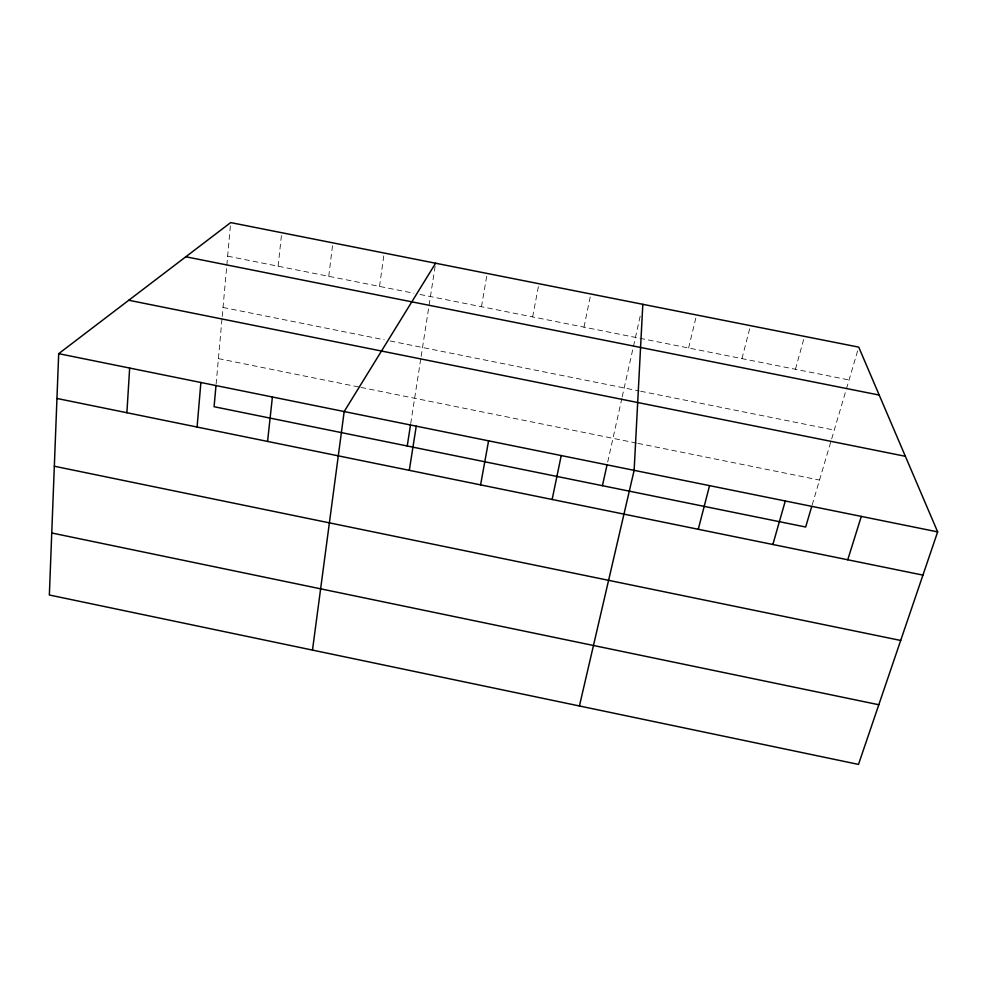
<?xml version="1.0" encoding="UTF-8"?>
<svg xmlns="http://www.w3.org/2000/svg" width="987" height="987" viewBox="0 0 987 987"><rect width="100%" height="100%" fill="white"/><g stroke="black" fill="none" stroke-linecap="round" stroke-linejoin="round"><path stroke-width="0.74" stroke-dasharray="4.93 3.7" d="M216.116 384.177L222.075 317.987M222.211 316.494L226.702 266.724M226.837 265.219L230.674 222.593M278.137 266.219L281.702 232.71M328.77 276.298L332.853 242.851M379.526 286.415L384.165 253.03M410.703 423.62L420.906 357.936M421.141 356.443L435.366 264.738M481.471 306.723L487.196 273.461M532.659 316.913L538.927 283.713M583.983 327.141L590.806 294.003M607.696 462.015L621.884 398.316M622.205 396.836L640.477 314.841M688.63 347.992L696.563 314.964M741.953 358.614L750.465 325.661M795.423 369.261L804.528 336.37M812.165 505.011L831.227 440.375M831.671 438.894L846.007 390.272M846.451 388.792L858.32 348.547M227.652 256.164L413.96 293.275M419.956 294.471L638.404 337.986M639.884 338.282L849.054 379.946M223.025 307.463L384.239 339.799M390.124 340.984L639.132 390.938M640.625 391.234L834.262 430.085M218.411 358.626L359.441 387.114M360.921 387.41L636.479 443.077M637.947 443.373L819.518 480.064"/><path stroke-width="1.48" d="M58.689 353.667L49.35 595.001L858.493 764.407L937.65 531.882L858.739 347.128L230.674 222.593L58.689 353.667L937.65 531.882M642.821 304.317L634.135 470.343L579.418 705.976M126.891 412.739L129.655 368.052M197.092 427.05L200.879 382.5M215.98 385.683L214.08 406.718L805.663 527.021L811.733 506.479M267.563 441.436L272.4 396.996M312.484 650.088L344.179 411.554L435.612 263.233M407.236 446.001L410.481 425.113M409.297 470.343L416.243 426.162M480.583 484.888L488.59 440.831M552.14 499.484L561.221 455.562M602.415 485.69L607.03 464.976M698.265 529.291L709.554 485.641M772.858 544.503L785.282 500.989M847.747 559.777L861.306 516.411M185.84 256.768L879.207 395.059M128.779 300.258L905.363 456.29M56.962 398.464L922.931 575.113M54.334 466.234L900.687 640.452M51.756 532.98L878.8 704.743"/></g></svg>
